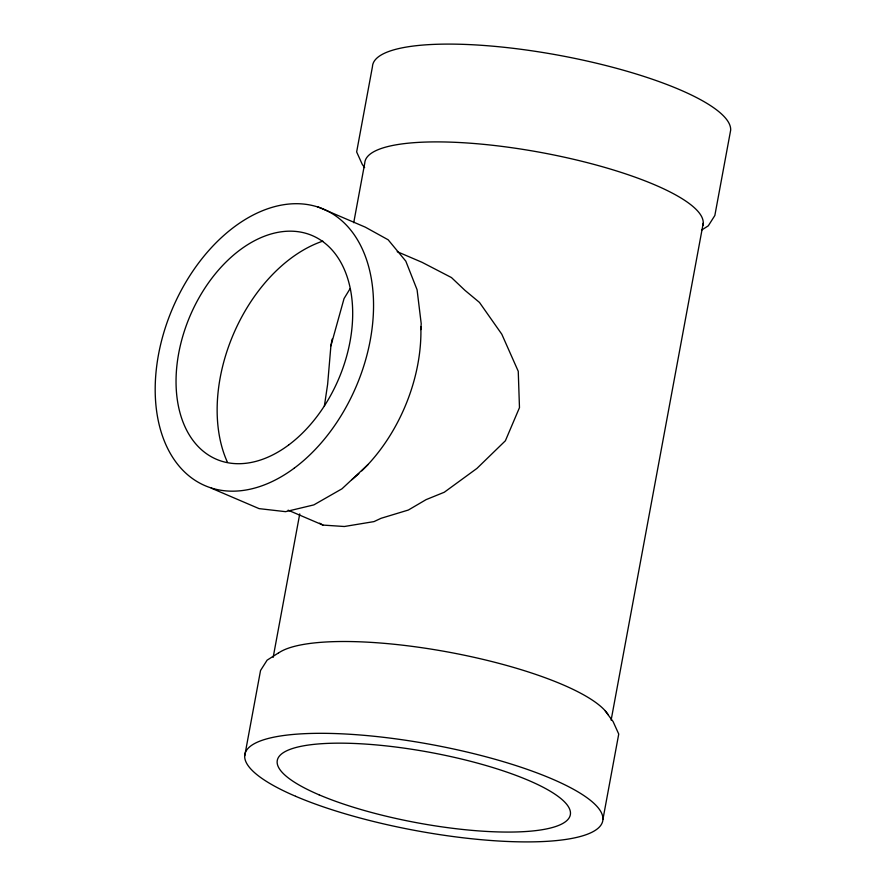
<?xml version="1.0" encoding="UTF-8"?>
<svg xmlns="http://www.w3.org/2000/svg" width="886" height="886" viewBox="0 0 886 886"><rect width="100%" height="100%" fill="white"/><g stroke="black" fill="none" stroke-linecap="round" stroke-linejoin="round"><path stroke-width="1.33" d="M420.784 329.592L421.215 323.733L417.084 289.777L405.81 261.149L388.146 239.785L365.309 227.159L317.465 206.682M332.15 339.094L330.899 345.861L327.632 384.291L324.376 406.098M244.724 755.836L260.539 670.503L267.107 660.17L278.359 653.004M273.165 657.357L299.745 513.902M353.724 222.707L364.755 163.168A171.962 41.31 10.5 0 1 541.058 152.492A171.962 41.31 10.5 0 1 702.819 225.587M611.13 720.119L703.229 223.239M602.923 819.395L618.738 734.062L613.09 721.558L605.293 711.026M330.899 345.861L344.056 298.549L350.092 288.67M368.122 464.452L341.996 488.795L313.832 504.898L285.558 511.665L259.089 508.63L211.256 488.153M701.535 230.127L708.291 225.83L714.847 215.497L730.662 130.164A181.984 43.713 10.5 0 0 553.828 54.367A181.984 43.713 10.5 0 0 372.463 66.605L356.648 151.938L362.296 164.442L364.633 167.598M288.116 510.181L322.936 525.077L344.333 526.505L374.014 521.599L381.091 518.288L408.368 510.026L426.111 499.626L444.296 492.239L476.923 468.428L505.385 440.774L519.473 407.649L518.255 371.3L501.808 334.221L479.47 302.436L464.906 290.309L451.461 277.562L422.068 262.322L397.205 251.679M319.636 523.183L322.936 525.077M420.85 326.779A140.409 93.13 -66.8 0 1 361.798 470.843M358.863 473.622A140.409 93.13 -66.8 0 1 351.864 479.669M227.447 462.282A140.409 93.13 -66.8 0 1 322.814 241.125M278.481 653.026A171.962 41.31 10.5 0 1 450.154 652.417A171.962 41.31 10.5 0 1 608.184 714.736M294.362 468.063A150.432 99.775 -66.8 0 0 340.257 219.396A150.432 99.775 -66.8 0 0 158.461 354.788A150.432 99.775 -66.8 0 0 294.362 468.063M288.603 445.038A121.681 80.715 -66.8 0 0 325.771 243.883A121.681 80.715 -66.8 0 0 178.695 353.337A121.681 80.715 -66.8 0 0 288.603 445.038M319.082 794.82A149.003 35.794 10.5 0 0 565.091 821.998A149.003 35.794 10.5 0 0 387.293 746.023A149.003 35.794 10.5 0 0 319.082 794.82M295.603 796.281A181.984 43.713 10.5 0 0 596.245 829.695A181.984 43.713 10.5 0 0 379.629 736.864A181.984 43.713 10.5 0 0 295.603 796.281"/></g></svg>
